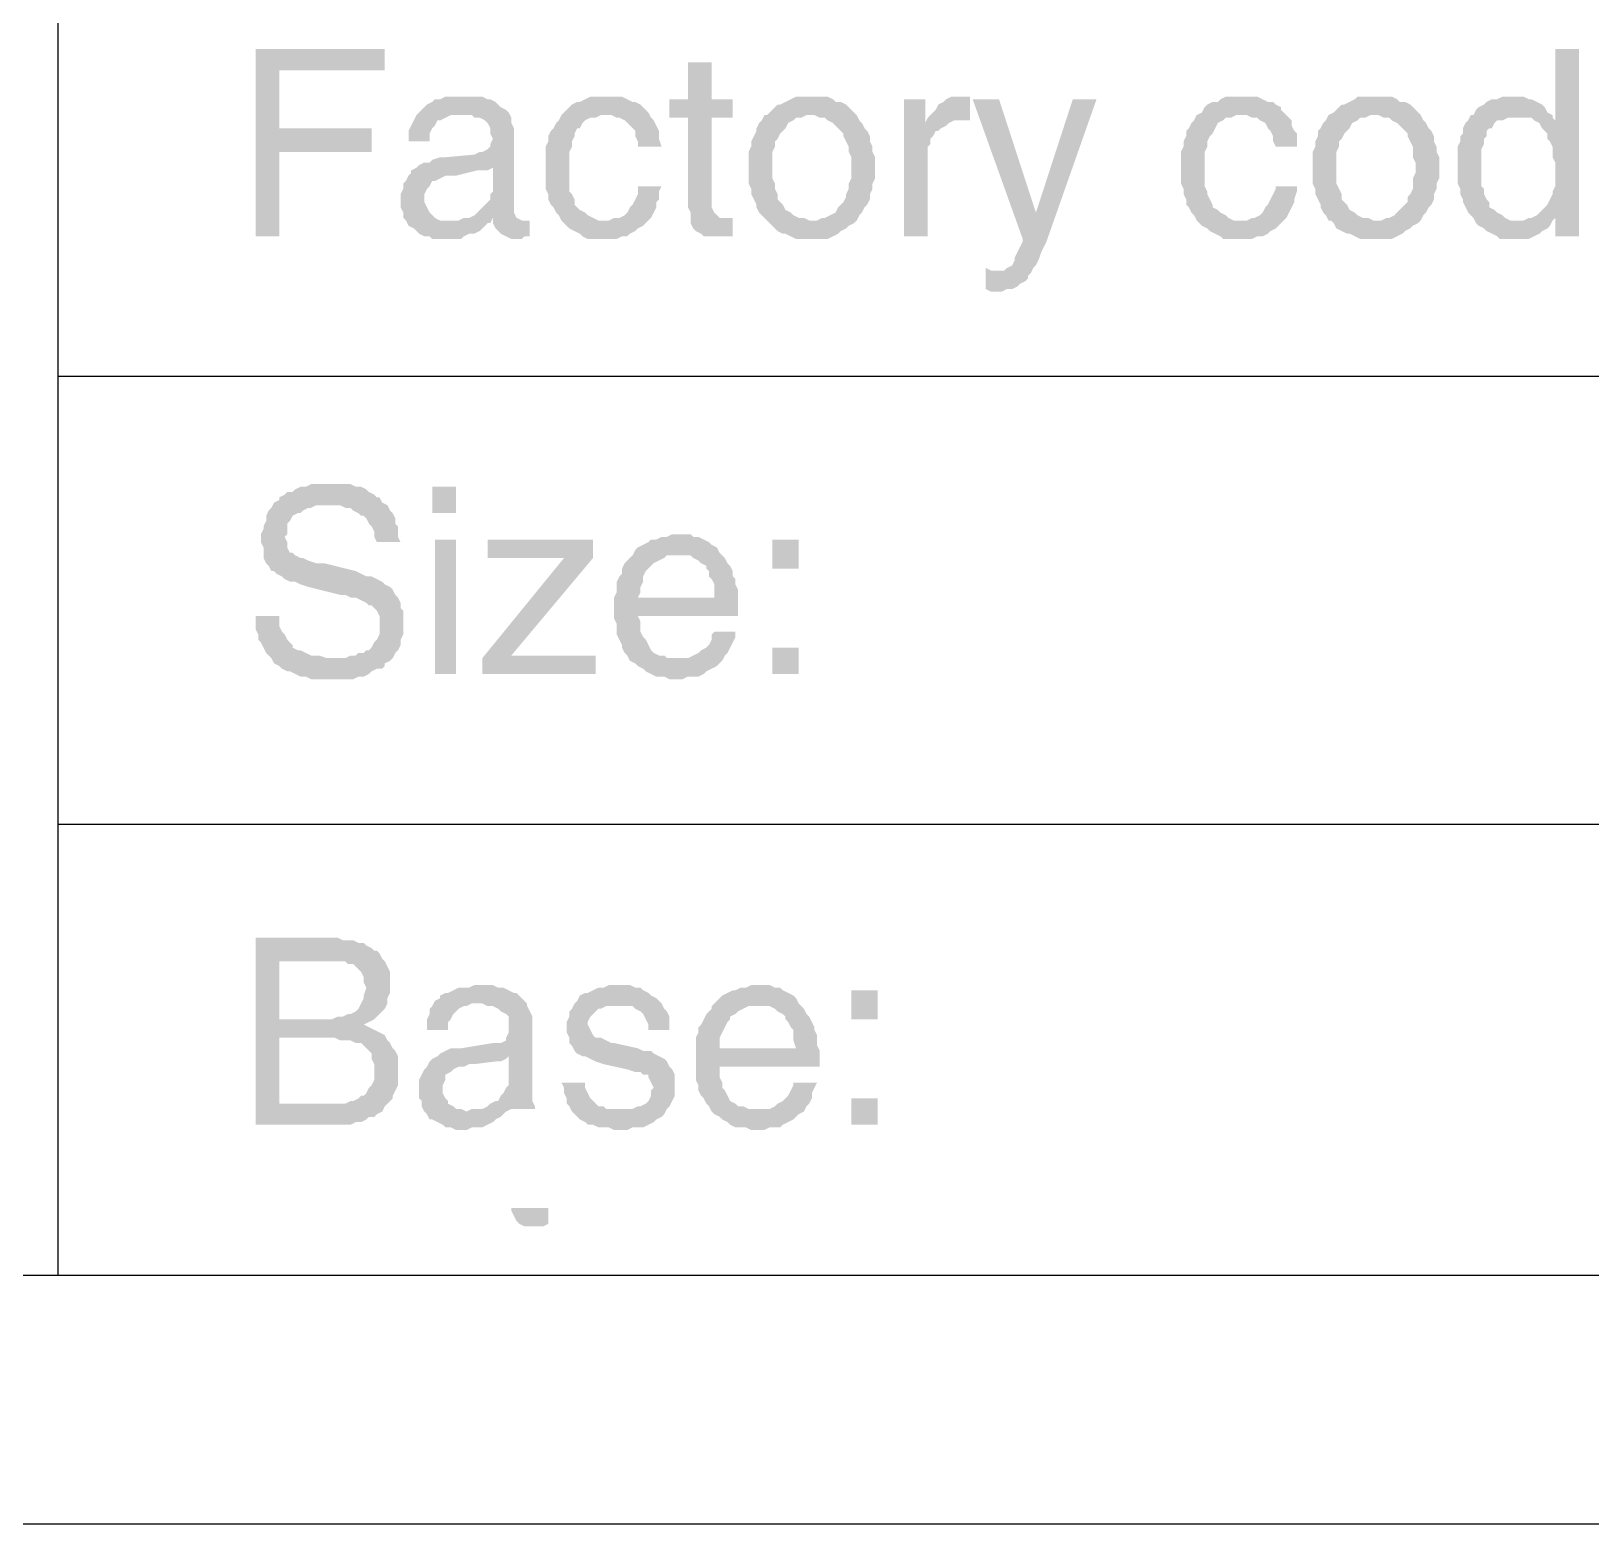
# Model space of a CAD drawing. Header units: millimetres. Extents: x 1186 to 2336, y 1181 to 1549.
# Drawn here: x 1934.58 to 1961.29, y 1251.84 to 1277.39 of the extents above; entities that cross this region are included whole.
import ezdxf

# ---------------------------------------------------------------- set-up
doc = ezdxf.new("R2010")
doc.units = ezdxf.units.MM

msp = doc.modelspace()

# ---------------------------------------------------------------- hatches: boundary and pattern name
at = {"transparency": 33554559}
for points in [[(1940.63907, 1277.0815), (1938.42759, 1277.0815), (1938.42759, 1273.87712), (1938.83378, 1273.87712), (1938.83378, 1275.32135), (1940.41341, 1275.32135), (1940.41341, 1275.72754), (1938.83378, 1275.72754), (1938.83378, 1276.72044), (1940.63907, 1276.72044), (1940.63907, 1276.90097)], [(1961.08394, 1277.0815), (1960.67775, 1277.0815), (1960.67775, 1275.86293), (1960.3167, 1275.86293), (1960.40696, 1275.8178), (1960.45209, 1275.72754), (1960.49722, 1275.6824), (1960.54236, 1275.63727), (1960.54236, 1275.54701), (1960.58749, 1275.50188), (1960.63262, 1275.41161), (1960.63262, 1275.23108), (1960.67775, 1275.14082), (1960.67775, 1274.73463), (1960.63262, 1274.64436), (1960.63262, 1274.59923), (1960.58749, 1274.50897), (1960.54236, 1274.4187), (1960.49722, 1274.37357), (1960.49722, 1274.37357), (1960.40696, 1274.28331), (1960.36183, 1274.23817), (1960.27156, 1274.19304), (1960.67775, 1274.19304), (1960.67775, 1273.87712), (1961.08394, 1273.87712)], [(1946.23546, 1276.85584), (1945.82927, 1276.85584), (1945.82927, 1276.22399), (1945.51334, 1276.22399), (1945.51334, 1275.90807), (1945.82927, 1275.90807), (1945.82927, 1274.37357), (1945.8744, 1274.28331), (1945.8744, 1274.10278), (1945.91953, 1274.01251), (1945.96466, 1273.96738), (1945.96466, 1273.96738), (1946.05493, 1273.92225), (1946.10006, 1273.87712), (1946.59651, 1273.87712), (1946.59651, 1274.19304), (1946.37085, 1274.19304), (1946.32572, 1274.23817), (1946.28059, 1274.28331), (1946.23546, 1274.37357), (1946.23546, 1275.90807), (1946.59651, 1275.90807), (1946.59651, 1276.22399), (1946.23546, 1276.22399)], [(1941.99303, 1276.26912), (1941.67711, 1276.26912), (1941.58684, 1276.22399), (1941.49658, 1276.22399), (1941.45145, 1276.17886), (1941.36118, 1276.13373), (1941.31605, 1276.08859), (1941.27092, 1276.04346), (1941.22579, 1275.99833), (1941.18065, 1275.9532), (1941.13552, 1275.86293), (1941.09039, 1275.77267), (1941.04526, 1275.6824), (1941.04526, 1275.50188), (1941.40632, 1275.50188), (1941.40632, 1275.63727), (1941.45145, 1275.72754), (1941.49658, 1275.77267), (1941.54171, 1275.86293), (1941.58684, 1275.86293), (1941.67711, 1275.90807), (1941.76737, 1275.9532), (1941.9479, 1275.9532), (1942.76028, 1275.99833), (1942.71515, 1276.04346), (1942.62488, 1276.08859), (1942.57975, 1276.13373), (1942.53462, 1276.17886), (1942.44435, 1276.22399), (1942.39922, 1276.22399), (1942.30896, 1276.26912), (1942.0833, 1276.26912)], [(1944.43017, 1276.26912), (1944.15938, 1276.26912), (1944.06911, 1276.22399), (1943.97885, 1276.17886), (1943.93372, 1276.17886), (1943.84345, 1276.13373), (1943.79832, 1276.08859), (1943.70806, 1275.99833), (1943.66292, 1275.9532), (1944.52043, 1275.9532), (1944.6107, 1275.90807), (1944.65583, 1275.90807), (1944.7461, 1275.86293), (1944.79123, 1275.8178), (1944.88149, 1275.72754), (1944.92662, 1275.6824), (1944.92662, 1275.59214), (1944.97176, 1275.50188), (1944.97176, 1275.41161), (1945.37795, 1275.41161), (1945.33281, 1275.54701), (1945.33281, 1275.6824), (1945.28768, 1275.77267), (1945.24255, 1275.86293), (1945.19742, 1275.90807), (1945.15229, 1275.99833), (1945.10715, 1276.04346), (1945.06202, 1276.08859), (1945.01689, 1276.13373), (1944.92662, 1276.17886), (1944.88149, 1276.17886), (1944.79123, 1276.22399), (1944.70096, 1276.26912), (1944.52043, 1276.26912)], [(1947.95048, 1276.26912), (1947.67969, 1276.26912), (1947.58942, 1276.22399), (1947.49916, 1276.17886), (1947.40889, 1276.13373), (1947.36376, 1276.13373), (1947.2735, 1276.04346), (1947.22837, 1275.99833), (1947.18323, 1275.9532), (1947.1381, 1275.9532), (1947.09297, 1275.86293), (1947.04784, 1275.8178), (1947.0027, 1275.72754), (1947.0027, 1275.6824), (1946.95757, 1275.59214), (1946.91244, 1275.50188), (1946.91244, 1275.41161), (1946.86731, 1275.32135), (1946.86731, 1275.05055), (1946.86731, 1274.77976), (1946.91244, 1274.6895), (1946.91244, 1274.59923), (1946.95757, 1274.50897), (1947.0027, 1274.4187), (1947.0027, 1274.37357), (1947.04784, 1274.28331), (1947.09297, 1274.23817), (1947.18323, 1274.14791), (1947.95048, 1274.14791), (1947.90535, 1274.14791), (1947.81508, 1274.19304), (1947.72482, 1274.19304), (1947.63455, 1274.23817), (1947.58942, 1274.28331), (1947.49916, 1274.32844), (1947.45403, 1274.4187), (1947.40889, 1274.46384), (1947.36376, 1274.50897), (1947.36376, 1274.59923), (1947.31863, 1274.6895), (1947.31863, 1274.77976), (1947.2735, 1274.87003), (1947.2735, 1275.32135), (1947.31863, 1275.41161), (1947.31863, 1275.50188), (1947.36376, 1275.54701), (1947.40889, 1275.63727), (1947.45403, 1275.6824), (1947.49916, 1275.72754), (1947.54429, 1275.8178), (1947.63455, 1275.86293), (1947.67969, 1275.90807), (1947.76995, 1275.90807), (1947.86022, 1275.9532), (1948.71773, 1275.9532), (1948.67259, 1275.99833), (1948.58233, 1276.08859), (1948.5372, 1276.13373), (1948.44693, 1276.17886), (1948.35667, 1276.17886), (1948.31154, 1276.22399), (1948.22127, 1276.26912), (1948.04074, 1276.26912)], [(1949.89116, 1276.22399), (1949.53011, 1276.22399), (1949.53011, 1273.87712), (1949.9363, 1273.87712), (1949.9363, 1275.41161), (1949.98143, 1275.45674), (1949.98143, 1275.54701), (1950.02656, 1275.59214), (1950.07169, 1275.6824), (1950.11682, 1275.6824), (1950.16196, 1275.72754), (1950.25222, 1275.77267), (1949.89116, 1275.8178)], [(1950.56815, 1276.26912), (1950.34249, 1276.26912), (1950.25222, 1276.22399), (1950.20709, 1276.17886), (1950.11682, 1276.13373), (1950.07169, 1276.04346), (1950.02656, 1275.99833), (1949.98143, 1275.9532), (1949.9363, 1275.90807), (1950.56815, 1275.86293), (1950.65841, 1275.86293), (1950.65841, 1276.26912), (1950.65841, 1276.26912)], [(1951.15486, 1276.22399), (1950.70354, 1276.22399), (1951.56105, 1273.83199), (1951.78671, 1274.28331)], [(1952.82475, 1276.22399), (1952.41857, 1276.22399), (1951.78671, 1274.28331), (1951.56105, 1273.83199), (1951.56105, 1273.78685), (1951.56105, 1273.78685), (1951.51592, 1273.69659), (1951.47079, 1273.60632), (1951.42566, 1273.51606), (1951.42566, 1273.47093), (1951.38053, 1273.38066), (1951.29026, 1273.33553), (1951.24513, 1273.2904), (1951.15486, 1273.2904), (1951.69645, 1273.24527), (1951.74158, 1273.33553), (1951.78671, 1273.38066), (1951.83185, 1273.47093), (1951.87698, 1273.60632), (1951.92211, 1273.69659), (1951.96724, 1273.78685)], [(1955.30702, 1276.26912), (1955.03623, 1276.26912), (1954.94597, 1276.22399), (1954.90083, 1276.17886), (1954.81057, 1276.17886), (1954.72031, 1276.13373), (1954.67517, 1276.08859), (1954.63004, 1275.99833), (1954.53978, 1275.9532), (1955.39729, 1275.9532), (1955.48755, 1275.90807), (1955.57782, 1275.90807), (1955.62295, 1275.86293), (1955.71321, 1275.8178), (1955.75835, 1275.72754), (1955.80348, 1275.6824), (1955.84861, 1275.59214), (1955.84861, 1275.50188), (1955.89374, 1275.41161), (1956.2548, 1275.41161), (1956.2548, 1275.63727), (1956.20967, 1275.6824), (1956.16454, 1275.77267), (1956.16454, 1275.86293), (1956.1194, 1275.90807), (1956.02914, 1275.99833), (1955.98401, 1276.04346), (1955.98401, 1276.08859), (1955.89374, 1276.13373), (1955.84861, 1276.17886), (1955.75835, 1276.17886), (1955.66808, 1276.22399), (1955.57782, 1276.26912), (1955.39729, 1276.26912)], [(1957.60876, 1276.26912), (1957.29284, 1276.26912), (1957.24771, 1276.22399), (1957.15744, 1276.17886), (1957.06718, 1276.13373), (1957.02205, 1276.13373), (1956.93178, 1276.04346), (1956.88665, 1275.99833), (1956.79639, 1275.9532), (1956.79639, 1275.9532), (1956.75125, 1275.86293), (1956.70612, 1275.8178), (1956.66099, 1275.72754), (1956.61586, 1275.6824), (1956.61586, 1275.59214), (1956.57072, 1275.50188), (1956.57072, 1275.41161), (1956.52559, 1275.32135), (1956.52559, 1275.05055), (1956.52559, 1274.77976), (1956.57072, 1274.6895), (1956.57072, 1274.59923), (1956.61586, 1274.50897), (1956.66099, 1274.4187), (1956.66099, 1274.37357), (1956.70612, 1274.28331), (1956.75125, 1274.23817), (1956.79639, 1274.14791), (1957.60876, 1274.14791), (1957.56363, 1274.14791), (1957.47337, 1274.19304), (1957.3831, 1274.19304), (1957.29284, 1274.23817), (1957.24771, 1274.28331), (1957.15744, 1274.32844), (1957.11231, 1274.4187), (1957.06718, 1274.46384), (1957.02205, 1274.50897), (1957.02205, 1274.59923), (1956.97691, 1274.6895), (1956.93178, 1274.77976), (1956.93178, 1275.32135), (1956.97691, 1275.41161), (1956.97691, 1275.50188), (1957.02205, 1275.54701), (1957.06718, 1275.63727), (1957.11231, 1275.6824), (1957.15744, 1275.72754), (1957.20258, 1275.8178), (1957.29284, 1275.86293), (1957.33797, 1275.90807), (1957.42824, 1275.90807), (1957.5185, 1275.9532), (1958.37601, 1275.9532), (1958.33088, 1275.99833), (1958.24062, 1276.08859), (1958.19548, 1276.13373), (1958.10522, 1276.17886), (1958.01495, 1276.17886), (1957.96982, 1276.22399), (1957.87956, 1276.26912), (1957.69903, 1276.26912)], [(1959.95564, 1276.26912), (1959.77511, 1276.26912), (1959.68484, 1276.22399), (1959.59458, 1276.22399), (1959.50432, 1276.17886), (1959.45918, 1276.13373), (1959.36892, 1276.08859), (1959.32379, 1276.04346), (1959.27866, 1275.9532), (1959.23352, 1275.9532), (1960.0459, 1275.90807), (1960.27156, 1275.90807), (1960.3167, 1275.86293), (1960.67775, 1275.86293), (1960.63262, 1275.90807), (1960.63262, 1275.9532), (1960.54236, 1275.99833), (1960.49722, 1276.08859), (1960.45209, 1276.13373), (1960.36183, 1276.17886), (1960.27156, 1276.22399), (1960.22643, 1276.22399), (1960.13617, 1276.26912), (1960.0459, 1276.26912)], [(1942.76028, 1275.99833), (1941.9479, 1275.9532), (1942.12843, 1275.9532), (1942.17356, 1275.90807), (1942.26383, 1275.90807), (1942.35409, 1275.86293), (1942.39922, 1275.8178), (1942.44435, 1275.72754), (1942.44435, 1275.63727), (1942.48949, 1275.54701), (1942.48949, 1275.54701), (1942.44435, 1275.45674), (1942.44435, 1275.41161), (1942.39922, 1275.36648), (1942.30896, 1275.32135), (1942.26383, 1275.32135), (1942.17356, 1275.27621), (1941.67711, 1275.23108), (1941.58684, 1275.23108), (1941.45145, 1275.18595), (1941.40632, 1275.14082), (1941.31605, 1275.14082), (1941.22579, 1275.09569), (1942.48949, 1275.05055), (1942.48949, 1274.64436), (1942.48949, 1274.64436), (1942.44435, 1274.59923), (1942.44435, 1274.50897), (1942.39922, 1274.46384), (1942.30896, 1274.37357), (1942.26383, 1274.32844), (1942.21869, 1274.28331), (1942.17356, 1274.23817), (1942.0833, 1274.19304), (1941.99303, 1274.19304), (1941.90277, 1274.14791), (1941.00013, 1274.14791), (1941.04526, 1274.05765), (1941.13552, 1274.01251), (1941.18065, 1273.96738), (1941.22579, 1273.92225), (1941.31605, 1273.87712), (1941.40632, 1273.87712), (1941.45145, 1273.83199), (1941.9479, 1273.83199), (1941.99303, 1273.87712), (1942.0833, 1273.92225), (1942.17356, 1273.92225), (1942.26383, 1273.96738), (1942.30896, 1274.01251), (1942.39922, 1274.10278), (1942.44435, 1274.10278), (1942.48949, 1274.19304), (1942.89568, 1274.19304), (1942.85054, 1274.28331), (1942.85054, 1275.72754), (1942.80541, 1275.8178), (1942.80541, 1275.90807)], [(1943.66292, 1275.9532), (1943.61779, 1275.86293), (1943.57266, 1275.8178), (1943.52753, 1275.72754), (1943.48239, 1275.6824), (1943.43726, 1275.59214), (1943.43726, 1275.50188), (1943.39213, 1275.41161), (1943.39213, 1274.6895), (1943.43726, 1274.59923), (1943.43726, 1274.50897), (1943.48239, 1274.4187), (1943.52753, 1274.37357), (1943.57266, 1274.28331), (1943.61779, 1274.23817), (1943.66292, 1274.14791), (1944.38504, 1274.14791), (1944.29477, 1274.14791), (1944.20451, 1274.19304), (1944.11425, 1274.23817), (1944.06911, 1274.28331), (1943.97885, 1274.32844), (1943.93372, 1274.37357), (1943.88858, 1274.4187), (1943.88858, 1274.50897), (1943.84345, 1274.59923), (1943.79832, 1274.64436), (1943.79832, 1275.32135), (1943.84345, 1275.41161), (1943.84345, 1275.50188), (1943.88858, 1275.59214), (1943.88858, 1275.63727), (1943.93372, 1275.72754), (1943.97885, 1275.72754), (1944.02398, 1275.8178), (1944.06911, 1275.86293), (1944.15938, 1275.90807), (1944.24964, 1275.90807), (1944.33991, 1275.9532), (1944.43017, 1275.9532)], [(1948.71773, 1275.9532), (1947.95048, 1275.9532), (1947.99561, 1275.9532), (1948.08588, 1275.90807), (1948.17614, 1275.90807), (1948.22127, 1275.86293), (1948.31154, 1275.8178), (1948.35667, 1275.77267), (1948.44693, 1275.6824), (1948.49207, 1275.63727), (1948.49207, 1275.59214), (1948.5372, 1275.50188), (1948.58233, 1275.41161), (1948.58233, 1275.32135), (1948.62746, 1275.23108), (1948.62746, 1274.87003), (1948.58233, 1274.77976), (1948.58233, 1274.6895), (1948.5372, 1274.59923), (1948.5372, 1274.5541), (1948.49207, 1274.46384), (1948.44693, 1274.4187), (1948.4018, 1274.37357), (1948.35667, 1274.28331), (1948.26641, 1274.23817), (1948.17614, 1274.19304), (1948.13101, 1274.19304), (1948.04074, 1274.14791), (1947.18323, 1274.14791), (1947.22837, 1274.10278), (1947.31863, 1274.01251), (1947.36376, 1273.96738), (1947.45403, 1273.92225), (1947.49916, 1273.92225), (1947.58942, 1273.87712), (1947.67969, 1273.83199), (1948.22127, 1273.83199), (1948.31154, 1273.87712), (1948.4018, 1273.92225), (1948.44693, 1273.96738), (1948.5372, 1274.01251), (1948.58233, 1274.05765), (1948.67259, 1274.10278), (1948.71773, 1274.14791), (1948.71773, 1274.14791), (1948.76286, 1274.23817), (1948.80799, 1274.28331), (1948.85312, 1274.37357), (1948.89826, 1274.4187), (1948.94339, 1274.50897), (1948.94339, 1274.59923), (1948.98852, 1274.6895), (1948.98852, 1274.77976), (1949.03365, 1274.87003), (1949.03365, 1275.05055), (1949.03365, 1275.23108), (1948.98852, 1275.32135), (1948.98852, 1275.41161), (1948.94339, 1275.50188), (1948.94339, 1275.59214), (1948.89826, 1275.6824), (1948.85312, 1275.72754), (1948.80799, 1275.8178), (1948.76286, 1275.86293)], [(1949.9363, 1275.90807), (1949.89116, 1275.8178), (1950.25222, 1275.77267), (1950.29735, 1275.8178), (1950.38762, 1275.86293), (1950.56815, 1275.86293)], [(1954.53978, 1275.9532), (1954.49465, 1275.86293), (1954.44951, 1275.8178), (1954.40438, 1275.72754), (1954.35925, 1275.6824), (1954.35925, 1275.59214), (1954.31412, 1275.50188), (1954.31412, 1275.41161), (1954.26898, 1275.32135), (1954.26898, 1274.77976), (1954.31412, 1274.6895), (1954.31412, 1274.59923), (1954.35925, 1274.50897), (1954.35925, 1274.4187), (1954.40438, 1274.37357), (1954.44951, 1274.28331), (1954.49465, 1274.23817), (1954.53978, 1274.14791), (1955.30702, 1274.14791), (1955.17163, 1274.14791), (1955.08136, 1274.19304), (1955.03623, 1274.23817), (1954.94597, 1274.28331), (1954.90083, 1274.32844), (1954.81057, 1274.37357), (1954.81057, 1274.4187), (1954.76544, 1274.50897), (1954.72031, 1274.59923), (1954.72031, 1274.64436), (1954.67517, 1274.73463), (1954.67517, 1275.32135), (1954.72031, 1275.41161), (1954.72031, 1275.50188), (1954.76544, 1275.59214), (1954.81057, 1275.63727), (1954.8557, 1275.72754), (1954.8557, 1275.72754), (1954.90083, 1275.8178), (1954.9911, 1275.86293), (1955.03623, 1275.90807), (1955.1265, 1275.90807), (1955.21676, 1275.9532), (1955.30702, 1275.9532)], [(1958.37601, 1275.9532), (1957.60876, 1275.9532), (1957.6539, 1275.9532), (1957.74416, 1275.90807), (1957.83443, 1275.90807), (1957.87956, 1275.86293), (1957.96982, 1275.8178), (1958.01495, 1275.77267), (1958.10522, 1275.6824), (1958.15035, 1275.63727), (1958.15035, 1275.59214), (1958.19548, 1275.50188), (1958.24062, 1275.41161), (1958.24062, 1275.23108), (1958.28575, 1275.14082), (1958.28575, 1274.96029), (1958.24062, 1274.87003), (1958.24062, 1274.6895), (1958.19548, 1274.59923), (1958.15035, 1274.5541), (1958.15035, 1274.46384), (1958.10522, 1274.4187), (1958.06009, 1274.37357), (1957.96982, 1274.28331), (1957.92469, 1274.23817), (1957.83443, 1274.19304), (1957.78929, 1274.19304), (1957.69903, 1274.14791), (1956.84152, 1274.14791), (1956.88665, 1274.10278), (1956.93178, 1274.01251), (1957.02205, 1273.96738), (1957.11231, 1273.92225), (1957.15744, 1273.92225), (1957.24771, 1273.87712), (1957.33797, 1273.83199), (1957.87956, 1273.83199), (1957.96982, 1273.87712), (1958.06009, 1273.92225), (1958.10522, 1273.96738), (1958.19548, 1274.01251), (1958.24062, 1274.05765), (1958.33088, 1274.10278), (1958.37601, 1274.14791), (1958.37601, 1274.14791), (1958.42114, 1274.23817), (1958.46628, 1274.28331), (1958.51141, 1274.37357), (1958.55654, 1274.4187), (1958.60167, 1274.50897), (1958.60167, 1274.59923), (1958.6468, 1274.6895), (1958.6468, 1274.77976), (1958.69194, 1274.87003), (1958.69194, 1275.05055), (1958.69194, 1275.23108), (1958.6468, 1275.32135), (1958.6468, 1275.41161), (1958.60167, 1275.50188), (1958.60167, 1275.59214), (1958.55654, 1275.6824), (1958.51141, 1275.72754), (1958.46628, 1275.8178), (1958.42114, 1275.86293)], [(1959.23352, 1275.9532), (1959.18839, 1275.86293), (1959.14326, 1275.8178), (1959.09813, 1275.72754), (1959.09813, 1275.63727), (1959.05299, 1275.59214), (1959.05299, 1275.50188), (1959.00786, 1275.41161), (1959.00786, 1274.77976), (1959.05299, 1274.6895), (1959.05299, 1274.59923), (1959.09813, 1274.50897), (1959.09813, 1274.46384), (1959.14326, 1274.37357), (1959.18839, 1274.28331), (1959.23352, 1274.23817), (1959.27866, 1274.19304), (1959.32379, 1274.10278), (1959.36892, 1274.05765), (1959.45918, 1274.01251), (1959.50432, 1273.96738), (1959.59458, 1273.92225), (1959.68484, 1273.87712), (1959.72998, 1273.83199), (1960.22643, 1273.83199), (1960.3167, 1273.87712), (1960.40696, 1273.92225), (1960.45209, 1273.96738), (1960.54236, 1274.01251), (1960.58749, 1274.05765), (1960.63262, 1274.14791), (1959.91051, 1274.14791), (1959.82024, 1274.19304), (1959.77511, 1274.23817), (1959.68484, 1274.28331), (1959.63971, 1274.32844), (1959.54945, 1274.37357), (1959.54945, 1274.46384), (1959.50432, 1274.50897), (1959.45918, 1274.59923), (1959.45918, 1274.6895), (1959.41405, 1274.73463), (1959.41405, 1275.36648), (1959.45918, 1275.45674), (1959.45918, 1275.54701), (1959.50432, 1275.59214), (1959.50432, 1275.6824), (1959.54945, 1275.72754), (1959.59458, 1275.72754), (1959.63971, 1275.8178), (1959.68484, 1275.86293), (1959.77511, 1275.86293), (1959.86537, 1275.90807), (1960.0459, 1275.90807)], [(1941.22579, 1275.09569), (1941.18065, 1275.05055), (1941.09039, 1275.00542), (1941.09039, 1274.96029), (1941.04526, 1274.91516), (1941.00013, 1274.82489), (1940.95499, 1274.77976), (1940.95499, 1274.6895), (1940.90986, 1274.59923), (1940.90986, 1274.37357), (1940.95499, 1274.28331), (1940.95499, 1274.19304), (1941.00013, 1274.14791), (1941.72224, 1274.14791), (1941.58684, 1274.14791), (1941.49658, 1274.19304), (1941.45145, 1274.23817), (1941.40632, 1274.28331), (1941.36118, 1274.37357), (1941.31605, 1274.46384), (1941.31605, 1274.59923), (1941.36118, 1274.6895), (1941.40632, 1274.73463), (1941.45145, 1274.82489), (1941.49658, 1274.82489), (1941.58684, 1274.87003), (1941.67711, 1274.91516), (1941.85764, 1274.91516), (1942.21869, 1275.00542), (1942.39922, 1275.00542), (1942.48949, 1275.05055)], [(1945.37795, 1274.73463), (1944.97176, 1274.73463), (1944.97176, 1274.59923), (1944.92662, 1274.50897), (1944.88149, 1274.4187), (1944.83636, 1274.37357), (1944.79123, 1274.28331), (1944.7461, 1274.23817), (1944.65583, 1274.19304), (1944.56557, 1274.19304), (1944.4753, 1274.14791), (1943.66292, 1274.14791), (1943.70806, 1274.10278), (1943.75319, 1274.05765), (1943.79832, 1274.01251), (1943.88858, 1273.96738), (1943.97885, 1273.92225), (1944.02398, 1273.87712), (1944.11425, 1273.83199), (1944.6107, 1273.83199), (1944.70096, 1273.87712), (1944.79123, 1273.87712), (1944.83636, 1273.92225), (1944.92662, 1273.96738), (1944.97176, 1274.01251), (1945.06202, 1274.05765), (1945.10715, 1274.10278), (1945.15229, 1274.14791), (1945.19742, 1274.19304), (1945.24255, 1274.28331), (1945.28768, 1274.37357), (1945.28768, 1274.46384), (1945.33281, 1274.50897), (1945.33281, 1274.64436)], [(1956.2548, 1274.73463), (1955.89374, 1274.73463), (1955.89374, 1274.6895), (1955.84861, 1274.59923), (1955.80348, 1274.50897), (1955.75835, 1274.4187), (1955.71321, 1274.37357), (1955.66808, 1274.28331), (1955.62295, 1274.23817), (1955.53268, 1274.19304), (1955.48755, 1274.19304), (1955.39729, 1274.14791), (1954.53978, 1274.14791), (1954.58491, 1274.10278), (1954.63004, 1274.05765), (1954.72031, 1274.01251), (1954.76544, 1273.96738), (1954.8557, 1273.92225), (1954.94597, 1273.87712), (1954.9911, 1273.83199), (1955.48755, 1273.83199), (1955.57782, 1273.87712), (1955.66808, 1273.87712), (1955.75835, 1273.92225), (1955.80348, 1273.96738), (1955.89374, 1274.01251), (1955.93887, 1274.05765), (1955.98401, 1274.10278), (1956.02914, 1274.14791), (1956.07427, 1274.19304), (1956.1194, 1274.28331), (1956.16454, 1274.37357), (1956.20967, 1274.46384), (1956.20967, 1274.50897), (1956.2548, 1274.64436)], [(1942.89568, 1274.19304), (1942.48949, 1274.19304), (1942.48949, 1274.10278), (1942.98594, 1274.14791), (1942.98594, 1274.14791)], [(1943.12134, 1274.14791), (1942.98594, 1274.14791), (1942.48949, 1274.10278), (1942.53462, 1274.01251), (1942.57975, 1273.96738), (1942.57975, 1273.96738), (1942.62488, 1273.92225), (1942.71515, 1273.87712), (1942.80541, 1273.83199), (1942.98594, 1273.83199), (1943.03107, 1273.87712), (1943.12134, 1273.87712)], [(1960.27156, 1274.19304), (1960.22643, 1274.19304), (1960.13617, 1274.14791), (1960.0459, 1274.14791), (1960.63262, 1274.14791), (1960.67775, 1274.19304)], [(1950.9292, 1273.33553), (1950.9292, 1272.97447), (1950.9292, 1272.97447), (1951.01947, 1272.92934), (1951.2, 1272.92934), (1951.29026, 1272.97447), (1951.38053, 1272.97447), (1951.47079, 1273.01961), (1951.51592, 1273.06474), (1951.60619, 1273.10987), (1951.65132, 1273.155), (1951.65132, 1273.20013), (1951.69645, 1273.24527), (1951.15486, 1273.2904), (1951.01947, 1273.2904)], [(1939.69129, 1269.63469), (1939.37537, 1269.63469), (1939.2851, 1269.58956), (1939.19484, 1269.58956), (1939.10457, 1269.54443), (1939.05944, 1269.4993), (1938.96918, 1269.4993), (1938.92405, 1269.45416), (1938.83378, 1269.40903), (1938.83378, 1269.3639), (1938.74352, 1269.31877), (1939.69129, 1269.27364), (1939.87182, 1269.27364), (1939.96209, 1269.2285), (1940.05235, 1269.2285), (1940.09748, 1269.18337), (1940.18775, 1269.13824), (1940.23288, 1269.09311), (1940.27801, 1269.09311), (1940.32314, 1269.04798), (1940.36828, 1268.95771), (1940.41341, 1268.91258), (1940.45854, 1268.82231), (1940.45854, 1268.73205), (1940.50367, 1268.64179), (1940.90986, 1268.64179), (1940.86473, 1268.73205), (1940.86473, 1268.91258), (1940.8196, 1268.95771), (1940.8196, 1269.04798), (1940.77446, 1269.13824), (1940.72933, 1269.18337), (1940.6842, 1269.27364), (1940.59394, 1269.31877), (1940.5488, 1269.40903), (1940.50367, 1269.40903), (1940.45854, 1269.45416), (1940.36828, 1269.4993), (1940.32314, 1269.54443), (1940.23288, 1269.58956), (1940.14261, 1269.58956), (1940.05235, 1269.63469), (1939.78156, 1269.63469)], [(1941.85764, 1269.13824), (1941.85764, 1269.58956), (1941.45145, 1269.58956), (1941.45145, 1269.13824)], [(1938.74352, 1269.31877), (1938.69838, 1269.2285), (1938.65325, 1269.18337), (1938.60812, 1269.09311), (1938.60812, 1269.00284), (1938.56299, 1268.91258), (1938.56299, 1268.86745), (1938.51786, 1268.77718), (1938.51786, 1268.64179), (1938.51786, 1268.64179), (1938.56299, 1268.55152), (1938.56299, 1268.37099), (1938.60812, 1268.28073), (1938.65325, 1268.2356), (1938.69838, 1268.14533), (1938.74352, 1268.14533), (1938.78865, 1268.1002), (1938.87891, 1268.05507), (1938.92405, 1268.00994), (1939.01431, 1267.9648), (1939.10457, 1267.9648), (1939.19484, 1267.91967), (1939.33024, 1267.87454), (1939.87182, 1267.73914), (1939.96209, 1267.73914), (1940.05235, 1267.69401), (1940.14261, 1267.69401), (1940.23288, 1267.64888), (1940.32314, 1267.60375), (1940.36828, 1267.55861), (1940.41341, 1267.55861), (1940.45854, 1267.51348), (1940.50367, 1267.46835), (1940.5488, 1267.37808), (1940.5488, 1267.06216), (1940.50367, 1266.9719), (1940.45854, 1266.92676), (1940.41341, 1266.8365), (1940.36828, 1266.79137), (1940.32314, 1266.79137), (1940.27801, 1266.74623), (1940.18775, 1266.74623), (1940.14261, 1266.7011), (1940.05235, 1266.7011), (1939.96209, 1266.65597), (1938.69838, 1266.65597), (1938.74352, 1266.56571), (1938.83378, 1266.52057), (1938.87891, 1266.47544), (1938.96918, 1266.43031), (1939.01431, 1266.43031), (1939.10457, 1266.38518), (1939.19484, 1266.34004), (1939.2851, 1266.34004), (1939.37537, 1266.29491), (1940.09748, 1266.29491), (1940.18775, 1266.34004), (1940.27801, 1266.34004), (1940.36828, 1266.38518), (1940.41341, 1266.43031), (1940.50367, 1266.47544), (1940.59394, 1266.47544), (1940.63907, 1266.52057), (1940.63907, 1266.56571), (1940.72933, 1266.61084), (1940.77446, 1266.65597), (1940.8196, 1266.74623), (1940.86473, 1266.79137), (1940.90986, 1266.88163), (1940.90986, 1266.9719), (1940.95499, 1267.06216), (1940.95499, 1267.24269), (1940.95499, 1267.46835), (1940.90986, 1267.51348), (1940.90986, 1267.60375), (1940.86473, 1267.69401), (1940.8196, 1267.73914), (1940.77446, 1267.82941), (1940.77446, 1267.82941), (1940.72933, 1267.87454), (1940.63907, 1267.91967), (1940.59394, 1267.9648), (1940.50367, 1268.00994), (1940.41341, 1268.05507), (1940.32314, 1268.05507), (1940.23288, 1268.1002), (1940.14261, 1268.14533), (1939.60103, 1268.28073), (1939.46563, 1268.28073), (1939.33024, 1268.32586), (1939.23997, 1268.37099), (1939.19484, 1268.37099), (1939.10457, 1268.41612), (1939.05944, 1268.46126), (1939.01431, 1268.46126), (1938.96918, 1268.55152), (1938.96918, 1268.64179), (1938.92405, 1268.73205), (1938.96918, 1268.77718), (1938.96918, 1268.95771), (1939.01431, 1269.00284), (1939.05944, 1269.09311), (1939.14971, 1269.13824), (1939.19484, 1269.13824), (1939.23997, 1269.18337), (1939.33024, 1269.2285), (1939.37537, 1269.2285), (1939.46563, 1269.27364), (1939.69129, 1269.27364)], [(1941.85764, 1266.38518), (1941.85764, 1268.68692), (1941.49658, 1268.68692), (1941.49658, 1266.38518)], [(1944.20451, 1268.68692), (1942.39922, 1268.68692), (1942.39922, 1268.37099), (1943.70806, 1268.37099), (1942.30896, 1266.65597), (1942.30896, 1266.38518), (1944.24964, 1266.38518), (1944.24964, 1266.7011), (1942.80541, 1266.7011), (1944.20451, 1268.37099), (1944.20451, 1268.55152)], [(1945.69387, 1268.77718), (1945.55847, 1268.77718), (1945.46821, 1268.73205), (1945.37795, 1268.73205), (1945.28768, 1268.68692), (1945.19742, 1268.68692), (1945.15229, 1268.64179), (1945.06202, 1268.59665), (1944.97176, 1268.55152), (1944.92662, 1268.50639), (1944.88149, 1268.41612), (1945.8744, 1268.41612), (1945.91953, 1268.37099), (1946.0098, 1268.32586), (1946.05493, 1268.28073), (1946.14519, 1268.2356), (1946.14519, 1268.19046), (1946.19033, 1268.14533), (1946.19033, 1268.05507), (1946.23546, 1268.00994), (1946.28059, 1267.91967), (1946.28059, 1267.69401), (1944.56557, 1267.69401), (1944.56557, 1267.33295), (1944.6107, 1267.24269), (1944.6107, 1267.06216), (1944.65583, 1266.9719), (1944.70096, 1266.88163), (1944.70096, 1266.8365), (1944.7461, 1266.74623), (1944.79123, 1266.7011), (1944.83636, 1266.61084), (1945.64874, 1266.65597), (1945.46821, 1266.65597), (1945.42308, 1266.7011), (1945.33281, 1266.7011), (1945.24255, 1266.74623), (1945.19742, 1266.79137), (1945.15229, 1266.88163), (1945.15229, 1266.88163), (1945.10715, 1266.9719), (1945.06202, 1267.01703), (1945.01689, 1267.10729), (1945.01689, 1267.28782), (1944.97176, 1267.37808), (1946.68678, 1267.37808), (1946.68678, 1267.82941), (1946.64165, 1267.91967), (1946.64165, 1268.00994), (1946.59651, 1268.05507), (1946.59651, 1268.14533), (1946.55138, 1268.2356), (1946.50625, 1268.28073), (1946.46112, 1268.37099), (1946.41599, 1268.41612), (1946.37085, 1268.46126), (1946.32572, 1268.55152), (1946.23546, 1268.59665), (1946.19033, 1268.64179), (1946.10006, 1268.68692), (1946.0098, 1268.73205), (1945.91953, 1268.73205), (1945.8744, 1268.77718), (1945.78414, 1268.77718)], [(1947.72482, 1268.19046), (1947.72482, 1268.68692), (1947.2735, 1268.68692), (1947.2735, 1268.19046)], [(1944.88149, 1268.41612), (1944.83636, 1268.37099), (1944.79123, 1268.32586), (1944.7461, 1268.28073), (1944.70096, 1268.19046), (1944.70096, 1268.1002), (1944.65583, 1268.05507), (1944.6107, 1267.9648), (1944.6107, 1267.78427), (1944.56557, 1267.69401), (1944.97176, 1267.69401), (1945.01689, 1267.78427), (1945.01689, 1267.87454), (1945.06202, 1267.9648), (1945.06202, 1268.05507), (1945.10715, 1268.14533), (1945.15229, 1268.19046), (1945.19742, 1268.2356), (1945.24255, 1268.28073), (1945.33281, 1268.32586), (1945.42308, 1268.37099), (1945.46821, 1268.41612), (1945.64874, 1268.41612)], [(1938.83378, 1267.37808), (1938.42759, 1267.37808), (1938.42759, 1267.15242), (1938.47272, 1267.06216), (1938.47272, 1266.9719), (1938.51786, 1266.92676), (1938.56299, 1266.8365), (1938.60812, 1266.74623), (1938.65325, 1266.7011), (1938.69838, 1266.65597), (1939.73642, 1266.65597), (1939.64616, 1266.65597), (1939.51076, 1266.7011), (1939.37537, 1266.7011), (1939.2851, 1266.74623), (1939.19484, 1266.79137), (1939.14971, 1266.79137), (1939.05944, 1266.8365), (1939.05944, 1266.88163), (1939.01431, 1266.92676), (1938.96918, 1266.9719), (1938.92405, 1267.06216), (1938.87891, 1267.10729), (1938.83378, 1267.19756), (1938.83378, 1267.28782)], [(1946.64165, 1267.10729), (1946.28059, 1267.10729), (1946.23546, 1267.06216), (1946.23546, 1266.9719), (1946.19033, 1266.88163), (1946.14519, 1266.8365), (1946.05493, 1266.79137), (1946.0098, 1266.74623), (1945.91953, 1266.7011), (1945.82927, 1266.65597), (1945.64874, 1266.65597), (1944.83636, 1266.61084), (1944.83636, 1266.61084), (1944.92662, 1266.56571), (1944.97176, 1266.52057), (1945.06202, 1266.47544), (1945.10715, 1266.43031), (1945.19742, 1266.38518), (1945.28768, 1266.34004), (1945.42308, 1266.34004), (1945.51334, 1266.29491), (1945.739, 1266.29491), (1945.82927, 1266.34004), (1946.0098, 1266.34004), (1946.10006, 1266.38518), (1946.14519, 1266.43031), (1946.23546, 1266.47544), (1946.32572, 1266.52057), (1946.37085, 1266.56571), (1946.41599, 1266.61084), (1946.46112, 1266.7011), (1946.50625, 1266.74623), (1946.55138, 1266.8365), (1946.59651, 1266.92676), (1946.64165, 1267.01703)], [(1947.72482, 1266.38518), (1947.72482, 1266.8365), (1947.2735, 1266.8365), (1947.2735, 1266.38518)], [(1939.82669, 1261.87196), (1938.42759, 1261.87196), (1938.42759, 1258.66758), (1940.05235, 1258.66758), (1940.14261, 1258.71271), (1940.23288, 1258.71271), (1940.32314, 1258.75784), (1940.36828, 1258.80297), (1940.45854, 1258.80297), (1940.50367, 1258.8481), (1940.59394, 1258.89324), (1940.59394, 1258.89324), (1940.63907, 1258.9835), (1938.83378, 1259.02863), (1938.83378, 1260.15694), (1939.69129, 1260.15694), (1940.63907, 1260.20207), (1940.5488, 1260.2472), (1940.5488, 1260.2472), (1940.45854, 1260.29233), (1940.36828, 1260.33747), (1940.27801, 1260.3826), (1940.36828, 1260.42773), (1940.45854, 1260.47286), (1938.83378, 1260.47286), (1938.83378, 1261.46577), (1939.69129, 1261.46577), (1940.59394, 1261.5109), (1940.5488, 1261.60117), (1940.50367, 1261.6463), (1940.45854, 1261.6463), (1940.41341, 1261.69143), (1940.32314, 1261.73656), (1940.27801, 1261.7817), (1940.18775, 1261.7817), (1940.09748, 1261.82683), (1939.91695, 1261.82683)], [(1940.59394, 1261.5109), (1939.69129, 1261.46577), (1939.96209, 1261.46577), (1940.00722, 1261.42064), (1940.09748, 1261.42064), (1940.14261, 1261.37551), (1940.18775, 1261.33037), (1940.23288, 1261.28524), (1940.27801, 1261.19498), (1940.27801, 1261.10471), (1940.32314, 1261.01445), (1940.32314, 1261.01445), (1940.27801, 1260.87905), (1940.27801, 1260.83392), (1940.23288, 1260.74366), (1940.18775, 1260.65339), (1940.14261, 1260.60826), (1940.14261, 1260.60826), (1940.05235, 1260.56313), (1940.00722, 1260.56313), (1939.91695, 1260.51799), (1939.82669, 1260.51799), (1939.73642, 1260.47286), (1938.83378, 1260.47286), (1940.45854, 1260.47286), (1940.5488, 1260.56313), (1940.59394, 1260.60826), (1940.63907, 1260.65339), (1940.6842, 1260.74366), (1940.6842, 1260.83392), (1940.72933, 1260.92418), (1940.72933, 1261.10471), (1940.72933, 1261.28524), (1940.6842, 1261.37551), (1940.63907, 1261.46577)], [(1942.30896, 1261.05958), (1942.17356, 1261.05958), (1942.0833, 1261.01445), (1941.90277, 1261.01445), (1941.8125, 1260.96932), (1941.72224, 1260.92418), (1941.67711, 1260.92418), (1941.58684, 1260.87905), (1941.58684, 1260.83392), (1941.49658, 1260.78879), (1941.45145, 1260.69852), (1941.40632, 1260.65339), (1941.40632, 1260.56313), (1941.36118, 1260.47286), (1941.36118, 1260.29233), (1941.72224, 1260.29233), (1941.72224, 1260.42773), (1941.76737, 1260.47286), (1941.8125, 1260.56313), (1941.85764, 1260.60826), (1941.90277, 1260.65339), (1941.99303, 1260.69852), (1942.03817, 1260.69852), (1942.12843, 1260.74366), (1943.07621, 1260.74366), (1942.98594, 1260.83392), (1942.94081, 1260.87905), (1942.89568, 1260.92418), (1942.85054, 1260.92418), (1942.76028, 1260.96932), (1942.67002, 1261.01445), (1942.57975, 1261.01445), (1942.48949, 1261.05958), (1942.39922, 1261.05958)], [(1944.6107, 1261.05958), (1944.4753, 1261.05958), (1944.38504, 1261.01445), (1944.29477, 1261.01445), (1944.20451, 1260.96932), (1944.11425, 1260.92418), (1944.06911, 1260.92418), (1943.97885, 1260.87905), (1943.93372, 1260.78879), (1943.88858, 1260.74366), (1943.84345, 1260.65339), (1943.79832, 1260.60826), (1943.79832, 1260.51799), (1943.75319, 1260.42773), (1943.75319, 1260.2472), (1943.79832, 1260.15694), (1943.79832, 1260.06667), (1943.84345, 1260.02154), (1943.88858, 1259.93128), (1943.93372, 1259.88614), (1944.02398, 1259.84101), (1944.06911, 1259.84101), (1944.15938, 1259.79588), (1944.24964, 1259.75075), (1944.38504, 1259.70562), (1944.79123, 1259.61535), (1944.79123, 1259.61535), (1944.92662, 1259.57022), (1945.01689, 1259.57022), (1945.06202, 1259.52509), (1945.15229, 1259.52509), (1945.15229, 1259.47995), (1945.19742, 1259.38969), (1945.24255, 1259.29943), (1945.19742, 1259.25429), (1945.19742, 1259.16403), (1945.15229, 1259.07376), (1945.10715, 1259.02863), (1945.01689, 1258.9835), (1944.97176, 1258.9835), (1944.88149, 1258.93837), (1944.70096, 1258.93837), (1943.84345, 1258.89324), (1943.88858, 1258.8481), (1943.93372, 1258.80297), (1943.97885, 1258.75784), (1944.06911, 1258.71271), (1944.11425, 1258.66758), (1944.20451, 1258.66758), (1944.29477, 1258.62244), (1944.4753, 1258.62244), (1944.56557, 1258.57731), (1944.79123, 1258.57731), (1944.88149, 1258.62244), (1945.06202, 1258.62244), (1945.15229, 1258.66758), (1945.24255, 1258.71271), (1945.28768, 1258.75784), (1945.37795, 1258.80297), (1945.37795, 1258.80297), (1945.42308, 1258.8481), (1945.46821, 1258.93837), (1945.51334, 1258.9835), (1945.55847, 1259.07376), (1945.60361, 1259.16403), (1945.60361, 1259.34456), (1945.60361, 1259.52509), (1945.55847, 1259.61535), (1945.51334, 1259.66048), (1945.46821, 1259.75075), (1945.46821, 1259.75075), (1945.42308, 1259.79588), (1945.33281, 1259.84101), (1945.24255, 1259.88614), (1945.19742, 1259.93128), (1945.06202, 1259.93128), (1944.97176, 1259.97641), (1944.56557, 1260.06667), (1944.52043, 1260.06667), (1944.43017, 1260.1118), (1944.33991, 1260.15694), (1944.24964, 1260.15694), (1944.20451, 1260.20207), (1944.20451, 1260.20207), (1944.15938, 1260.29233), (1944.11425, 1260.3826), (1944.11425, 1260.42773), (1944.15938, 1260.51799), (1944.20451, 1260.56313), (1944.24964, 1260.60826), (1944.29477, 1260.65339), (1944.33991, 1260.65339), (1944.43017, 1260.69852), (1944.6107, 1260.69852), (1945.37795, 1260.74366), (1945.33281, 1260.78879), (1945.28768, 1260.83392), (1945.19742, 1260.87905), (1945.15229, 1260.92418), (1945.06202, 1260.96932), (1945.01689, 1261.01445), (1944.92662, 1261.01445), (1944.83636, 1261.05958), (1944.7461, 1261.05958)], [(1947.04784, 1261.05958), (1946.91244, 1261.05958), (1946.82218, 1261.01445), (1946.73191, 1261.01445), (1946.64165, 1260.96932), (1946.59651, 1260.96932), (1946.50625, 1260.92418), (1946.41599, 1260.87905), (1946.37085, 1260.83392), (1946.32572, 1260.78879), (1946.23546, 1260.69852), (1947.22837, 1260.69852), (1947.31863, 1260.65339), (1947.36376, 1260.60826), (1947.45403, 1260.56313), (1947.49916, 1260.51799), (1947.49916, 1260.47286), (1947.54429, 1260.42773), (1947.58942, 1260.33747), (1947.63455, 1260.29233), (1947.63455, 1260.1118), (1947.67969, 1259.97641), (1945.96466, 1259.97641), (1945.96466, 1259.43482), (1946.0098, 1259.34456), (1946.0098, 1259.25429), (1946.05493, 1259.16403), (1946.10006, 1259.1189), (1946.14519, 1259.02863), (1946.19033, 1258.9835), (1946.23546, 1258.89324), (1947.04784, 1258.93837), (1946.86731, 1258.93837), (1946.77704, 1258.9835), (1946.68678, 1258.9835), (1946.64165, 1259.02863), (1946.55138, 1259.07376), (1946.50625, 1259.16403), (1946.50625, 1259.16403), (1946.46112, 1259.25429), (1946.41599, 1259.29943), (1946.41599, 1259.38969), (1946.37085, 1259.47995), (1946.37085, 1259.66048), (1948.08588, 1259.66048), (1948.08588, 1259.93128), (1948.04074, 1260.02154), (1948.04074, 1260.20207), (1947.99561, 1260.29233), (1947.99561, 1260.33747), (1947.95048, 1260.42773), (1947.90535, 1260.51799), (1947.86022, 1260.56313), (1947.81508, 1260.65339), (1947.76995, 1260.69852), (1947.72482, 1260.74366), (1947.67969, 1260.83392), (1947.63455, 1260.87905), (1947.54429, 1260.92418), (1947.45403, 1260.96932), (1947.40889, 1261.01445), (1947.31863, 1261.01445), (1947.22837, 1261.05958), (1947.1381, 1261.05958)], [(1949.07878, 1260.47286), (1949.07878, 1260.96932), (1948.62746, 1260.96932), (1948.62746, 1260.47286)], [(1943.07621, 1260.74366), (1942.26383, 1260.74366), (1942.30896, 1260.74366), (1942.39922, 1260.69852), (1942.48949, 1260.69852), (1942.57975, 1260.65339), (1942.62488, 1260.60826), (1942.71515, 1260.56313), (1942.76028, 1260.51799), (1942.76028, 1260.2472), (1942.71515, 1260.15694), (1942.71515, 1260.1118), (1942.62488, 1260.06667), (1942.48949, 1260.06667), (1941.9479, 1259.97641), (1941.76737, 1259.97641), (1941.67711, 1259.93128), (1941.58684, 1259.88614), (1941.54171, 1259.84101), (1942.76028, 1259.84101), (1942.76028, 1259.43482), (1942.76028, 1259.34456), (1942.71515, 1259.29943), (1942.67002, 1259.20916), (1942.62488, 1259.16403), (1942.57975, 1259.07376), (1942.53462, 1259.07376), (1942.44435, 1259.02863), (1942.39922, 1258.9835), (1942.30896, 1258.93837), (1942.12843, 1258.93837), (1942.03817, 1258.89324), (1941.31605, 1258.89324), (1941.36118, 1258.8481), (1941.40632, 1258.75784), (1941.45145, 1258.75784), (1941.54171, 1258.71271), (1941.63198, 1258.66758), (1941.67711, 1258.62244), (1941.76737, 1258.62244), (1941.85764, 1258.57731), (1942.03817, 1258.57731), (1942.12843, 1258.62244), (1942.30896, 1258.62244), (1942.39922, 1258.66758), (1942.48949, 1258.71271), (1942.53462, 1258.75784), (1942.62488, 1258.80297), (1942.67002, 1258.8481), (1942.71515, 1258.89324), (1942.80541, 1258.93837), (1943.2116, 1258.93837), (1943.2116, 1258.9835), (1943.16647, 1259.07376), (1943.16647, 1260.51799), (1943.12134, 1260.60826), (1943.07621, 1260.69852)], [(1945.37795, 1260.74366), (1944.6107, 1260.69852), (1944.88149, 1260.69852), (1944.92662, 1260.65339), (1945.01689, 1260.60826), (1945.01689, 1260.60826), (1945.06202, 1260.56313), (1945.10715, 1260.47286), (1945.15229, 1260.3826), (1945.15229, 1260.29233), (1945.51334, 1260.29233), (1945.51334, 1260.51799), (1945.46821, 1260.60826), (1945.42308, 1260.65339)], [(1946.23546, 1260.69852), (1946.23546, 1260.65339), (1946.19033, 1260.60826), (1946.14519, 1260.56313), (1946.10006, 1260.47286), (1946.05493, 1260.3826), (1946.0098, 1260.33747), (1946.0098, 1260.2472), (1945.96466, 1260.15694), (1945.96466, 1259.97641), (1946.37085, 1259.97641), (1946.37085, 1260.15694), (1946.41599, 1260.2472), (1946.46112, 1260.33747), (1946.50625, 1260.42773), (1946.55138, 1260.47286), (1946.55138, 1260.51799), (1946.64165, 1260.56313), (1946.68678, 1260.60826), (1946.77704, 1260.65339), (1946.86731, 1260.69852), (1947.04784, 1260.69852)], [(1940.63907, 1260.20207), (1939.69129, 1260.15694), (1939.78156, 1260.15694), (1939.87182, 1260.1118), (1940.05235, 1260.1118), (1940.14261, 1260.06667), (1940.23288, 1260.06667), (1940.27801, 1260.02154), (1940.27801, 1260.02154), (1940.36828, 1259.93128), (1940.41341, 1259.88614), (1940.41341, 1259.79588), (1940.45854, 1259.70562), (1940.45854, 1259.43482), (1940.41341, 1259.34456), (1940.36828, 1259.29943), (1940.32314, 1259.20916), (1940.27801, 1259.16403), (1940.23288, 1259.16403), (1940.18775, 1259.1189), (1940.09748, 1259.07376), (1940.05235, 1259.07376), (1939.96209, 1259.02863), (1938.83378, 1259.02863), (1940.63907, 1258.9835), (1940.6842, 1259.02863), (1940.77446, 1259.1189), (1940.77446, 1259.16403), (1940.8196, 1259.25429), (1940.86473, 1259.34456), (1940.86473, 1259.84101), (1940.8196, 1259.93128), (1940.77446, 1259.97641), (1940.72933, 1260.06667), (1940.6842, 1260.1118)], [(1941.54171, 1259.84101), (1941.45145, 1259.79588), (1941.40632, 1259.75075), (1941.40632, 1259.75075), (1941.36118, 1259.66048), (1941.31605, 1259.61535), (1941.27092, 1259.52509), (1941.22579, 1259.43482), (1941.22579, 1259.25429), (1941.22579, 1259.1189), (1941.27092, 1259.07376), (1941.27092, 1258.9835), (1941.31605, 1258.89324), (1942.03817, 1258.89324), (1941.9479, 1258.93837), (1941.85764, 1258.93837), (1941.8125, 1258.9835), (1941.72224, 1259.02863), (1941.72224, 1259.07376), (1941.67711, 1259.1189), (1941.63198, 1259.20916), (1941.63198, 1259.34456), (1941.67711, 1259.43482), (1941.67711, 1259.52509), (1941.76737, 1259.57022), (1941.8125, 1259.61535), (1941.90277, 1259.66048), (1941.99303, 1259.66048), (1942.0833, 1259.70562), (1942.17356, 1259.70562), (1942.53462, 1259.75075), (1942.62488, 1259.75075), (1942.71515, 1259.79588), (1942.76028, 1259.84101)], [(1944.06911, 1259.38969), (1943.66292, 1259.38969), (1943.70806, 1259.29943), (1943.70806, 1259.20916), (1943.75319, 1259.1189), (1943.75319, 1259.02863), (1943.79832, 1258.9835), (1943.84345, 1258.89324), (1944.70096, 1258.93837), (1944.43017, 1258.93837), (1944.38504, 1258.9835), (1944.29477, 1258.9835), (1944.24964, 1259.02863), (1944.20451, 1259.07376), (1944.15938, 1259.1189), (1944.11425, 1259.20916), (1944.06911, 1259.29943)], [(1948.04074, 1259.38969), (1947.63455, 1259.38969), (1947.63455, 1259.34456), (1947.58942, 1259.25429), (1947.54429, 1259.16403), (1947.49916, 1259.1189), (1947.45403, 1259.07376), (1947.36376, 1259.02863), (1947.31863, 1258.9835), (1947.22837, 1258.93837), (1947.04784, 1258.93837), (1946.23546, 1258.89324), (1946.23546, 1258.89324), (1946.28059, 1258.8481), (1946.37085, 1258.80297), (1946.41599, 1258.75784), (1946.50625, 1258.71271), (1946.55138, 1258.66758), (1946.64165, 1258.62244), (1946.82218, 1258.62244), (1946.91244, 1258.57731), (1947.1381, 1258.57731), (1947.22837, 1258.62244), (1947.40889, 1258.62244), (1947.45403, 1258.66758), (1947.54429, 1258.71271), (1947.63455, 1258.75784), (1947.67969, 1258.80297), (1947.72482, 1258.8481), (1947.81508, 1258.89324), (1947.86022, 1258.9835), (1947.90535, 1259.02863), (1947.95048, 1259.1189), (1947.95048, 1259.20916), (1947.99561, 1259.29943)], [(1949.07878, 1258.66758), (1949.07878, 1259.1189), (1948.62746, 1259.1189), (1948.62746, 1258.66758)], [(1943.43726, 1257.2419), (1943.30187, 1257.2419), (1942.80541, 1257.19677), (1942.85054, 1257.10651), (1942.89568, 1257.01624), (1942.89568, 1257.01624), (1942.94081, 1256.97111), (1943.03107, 1256.92598), (1943.347, 1256.92598), (1943.43726, 1256.97111)], [(1943.2116, 1257.2419), (1942.80541, 1257.2419), (1942.80541, 1257.19677), (1943.30187, 1257.2419), (1943.30187, 1257.2419)]]:
    msp.add_hatch(color=256, dxfattribs=at).paths.add_polyline_path(points)

# ---------------------------------------------------------------- linework, layer by layer
msp.add_line((1922.22506, 1256.09504), (2331.48056, 1256.09504))
msp.add_lwpolyline([(2335.5186, 1251.83599), (2335.5186, 1548.83599), (1915.5186, 1548.83599), (1915.5186, 1251.83599)], close=True)
for points in [[(1935.04268, 1542.83599), (1935.04268, 1256.09504)], [(1935.04268, 1271.48511), (2284.11315, 1271.48511)], [(1935.04268, 1263.81264), (2231.17311, 1263.81264)]]:
    msp.add_lwpolyline(points)

doc.saveas('drawing.dxf')
